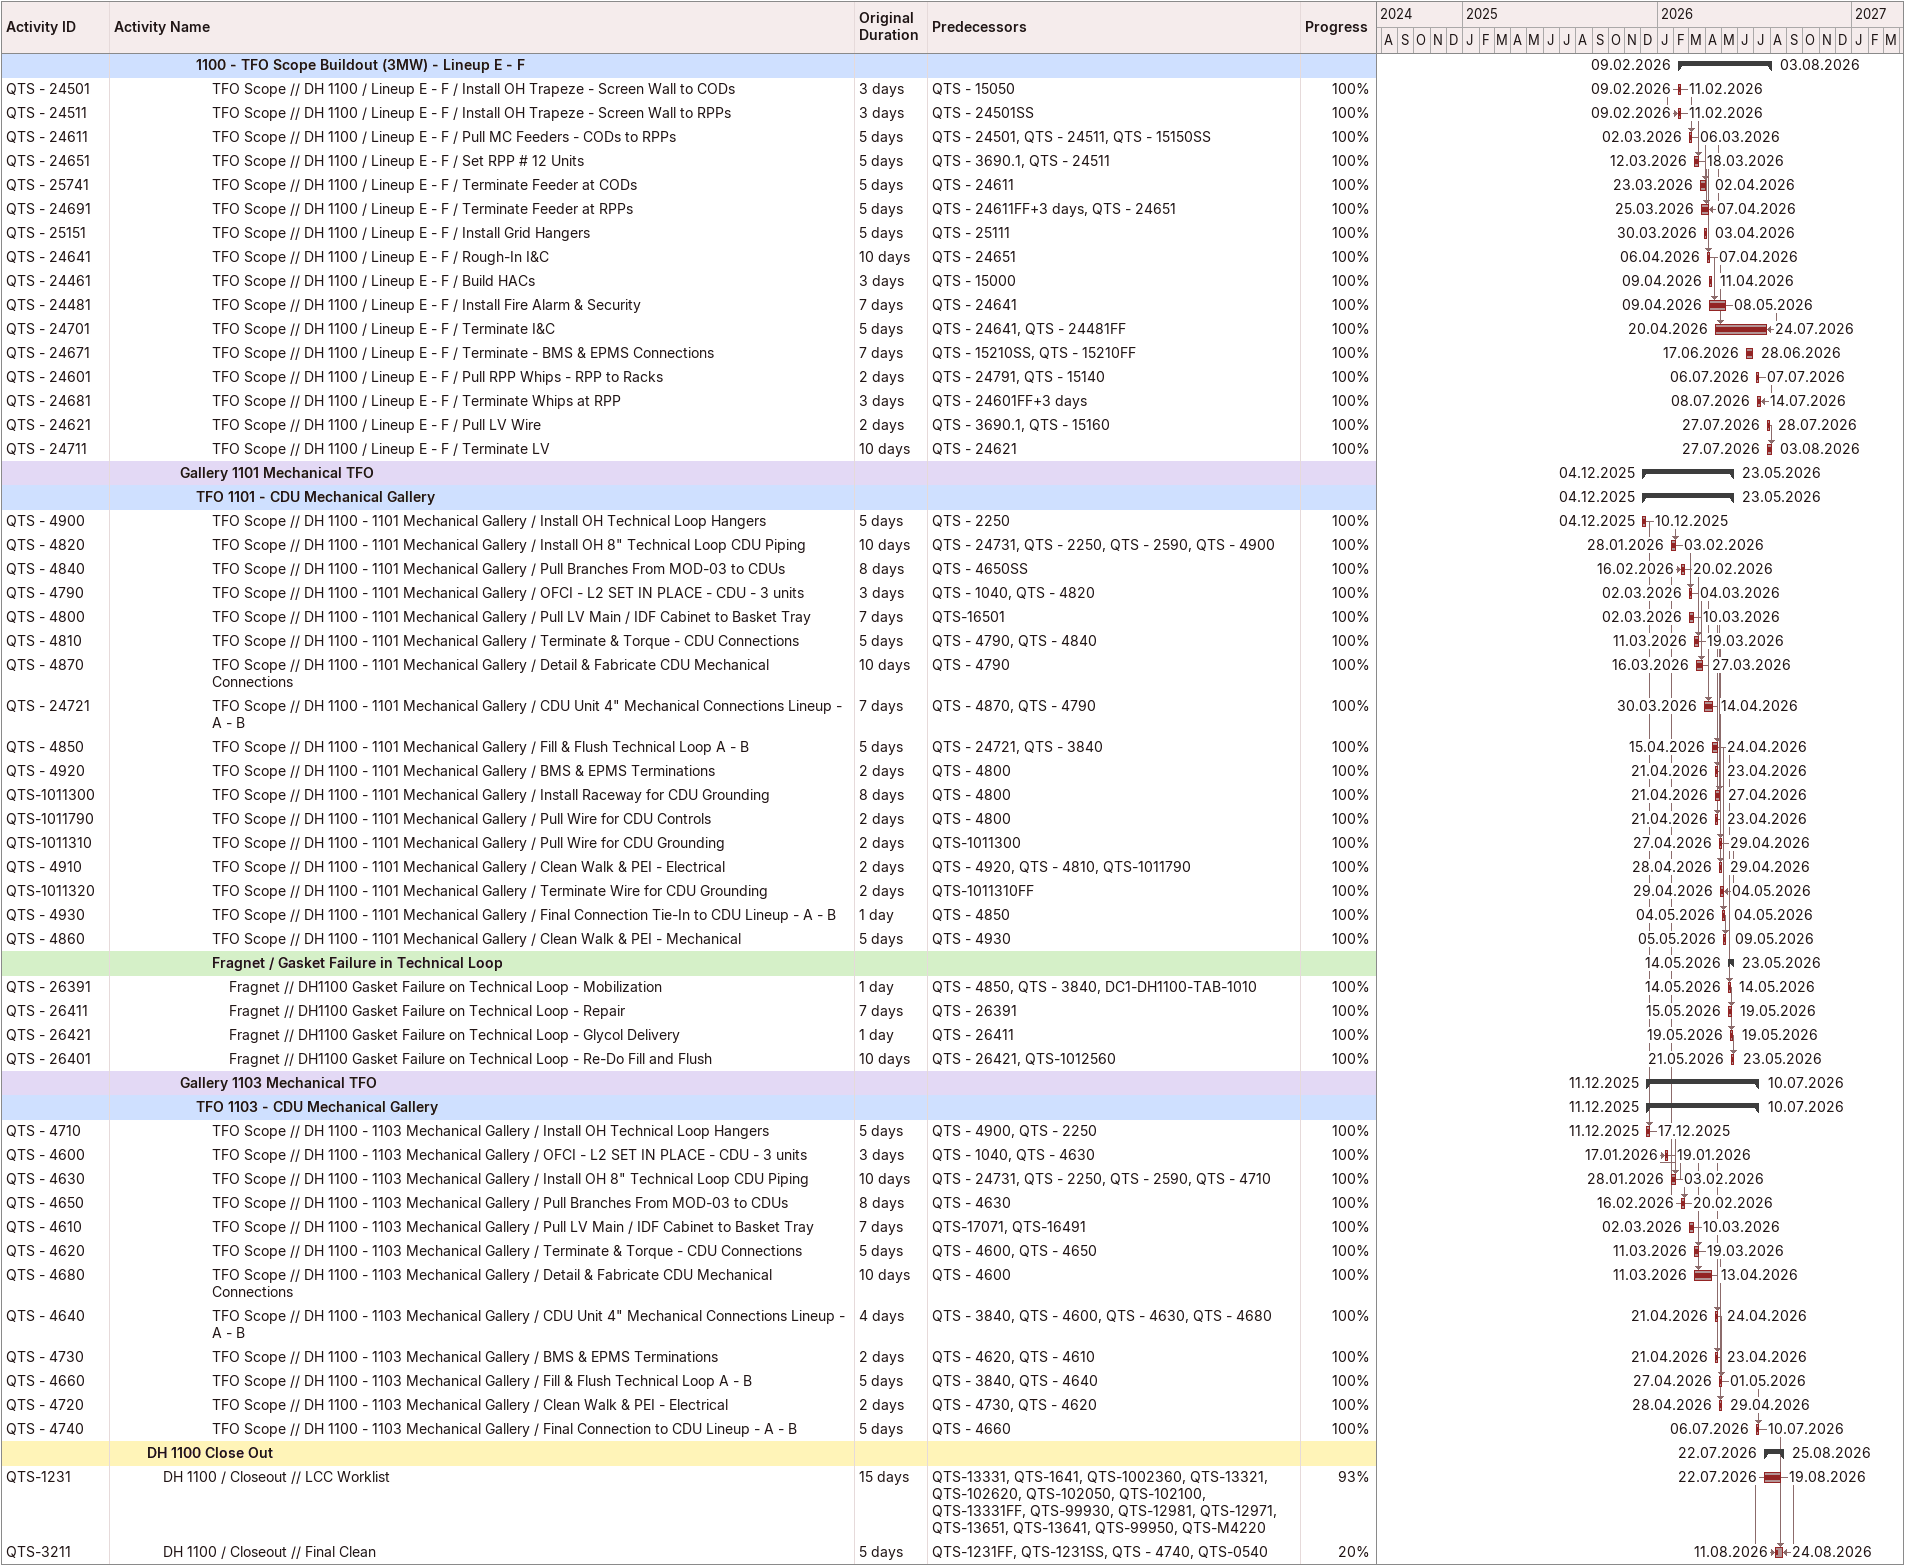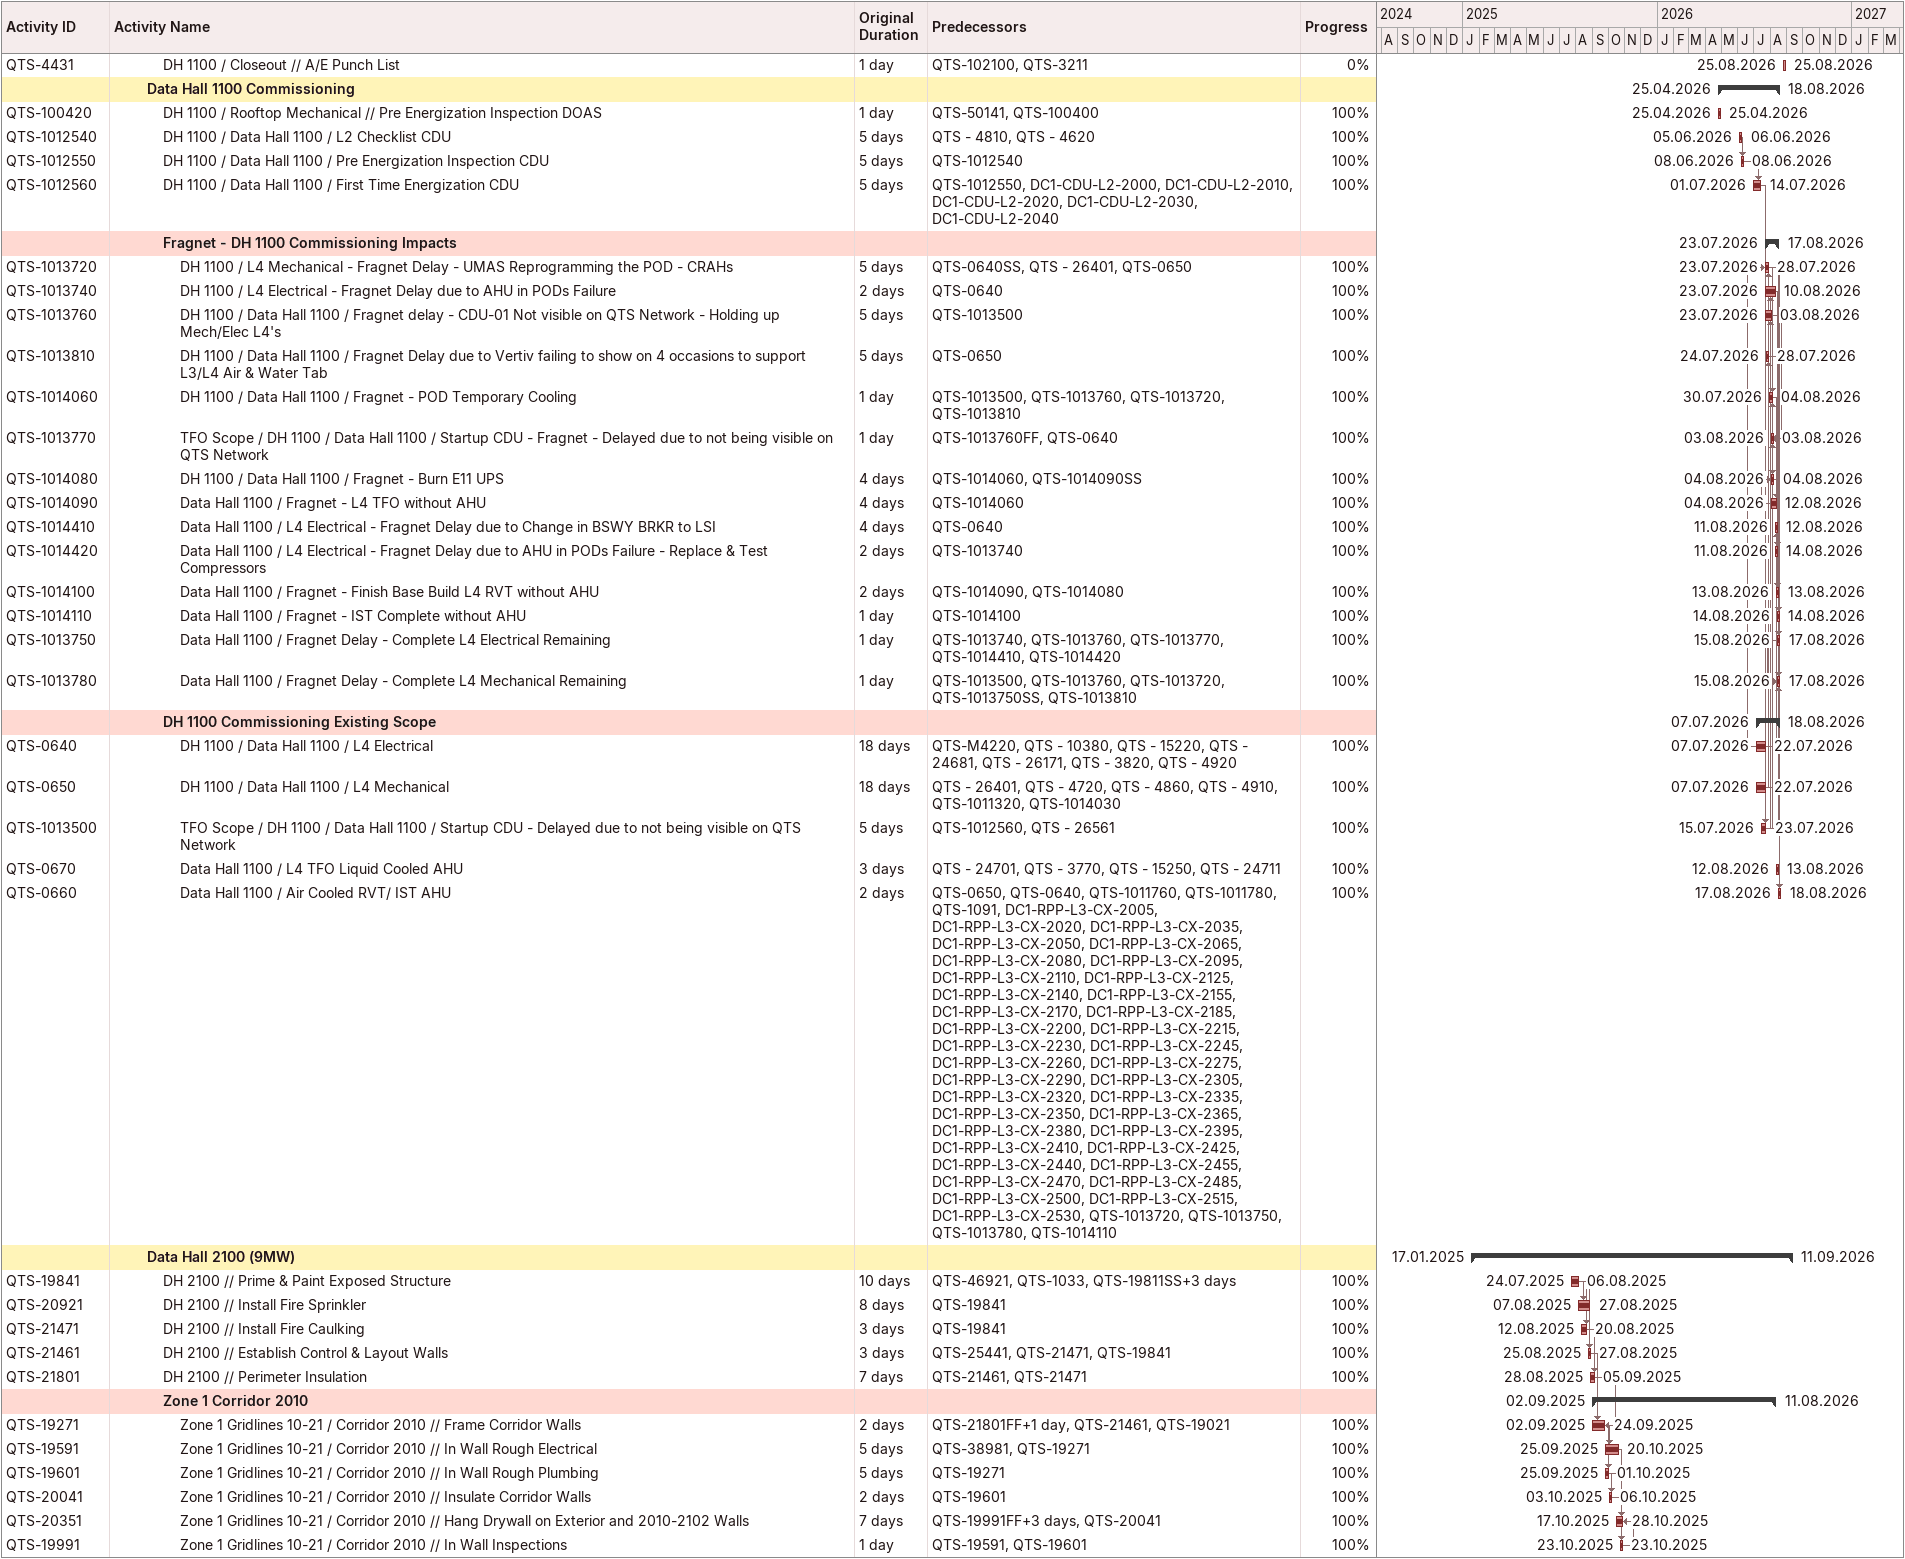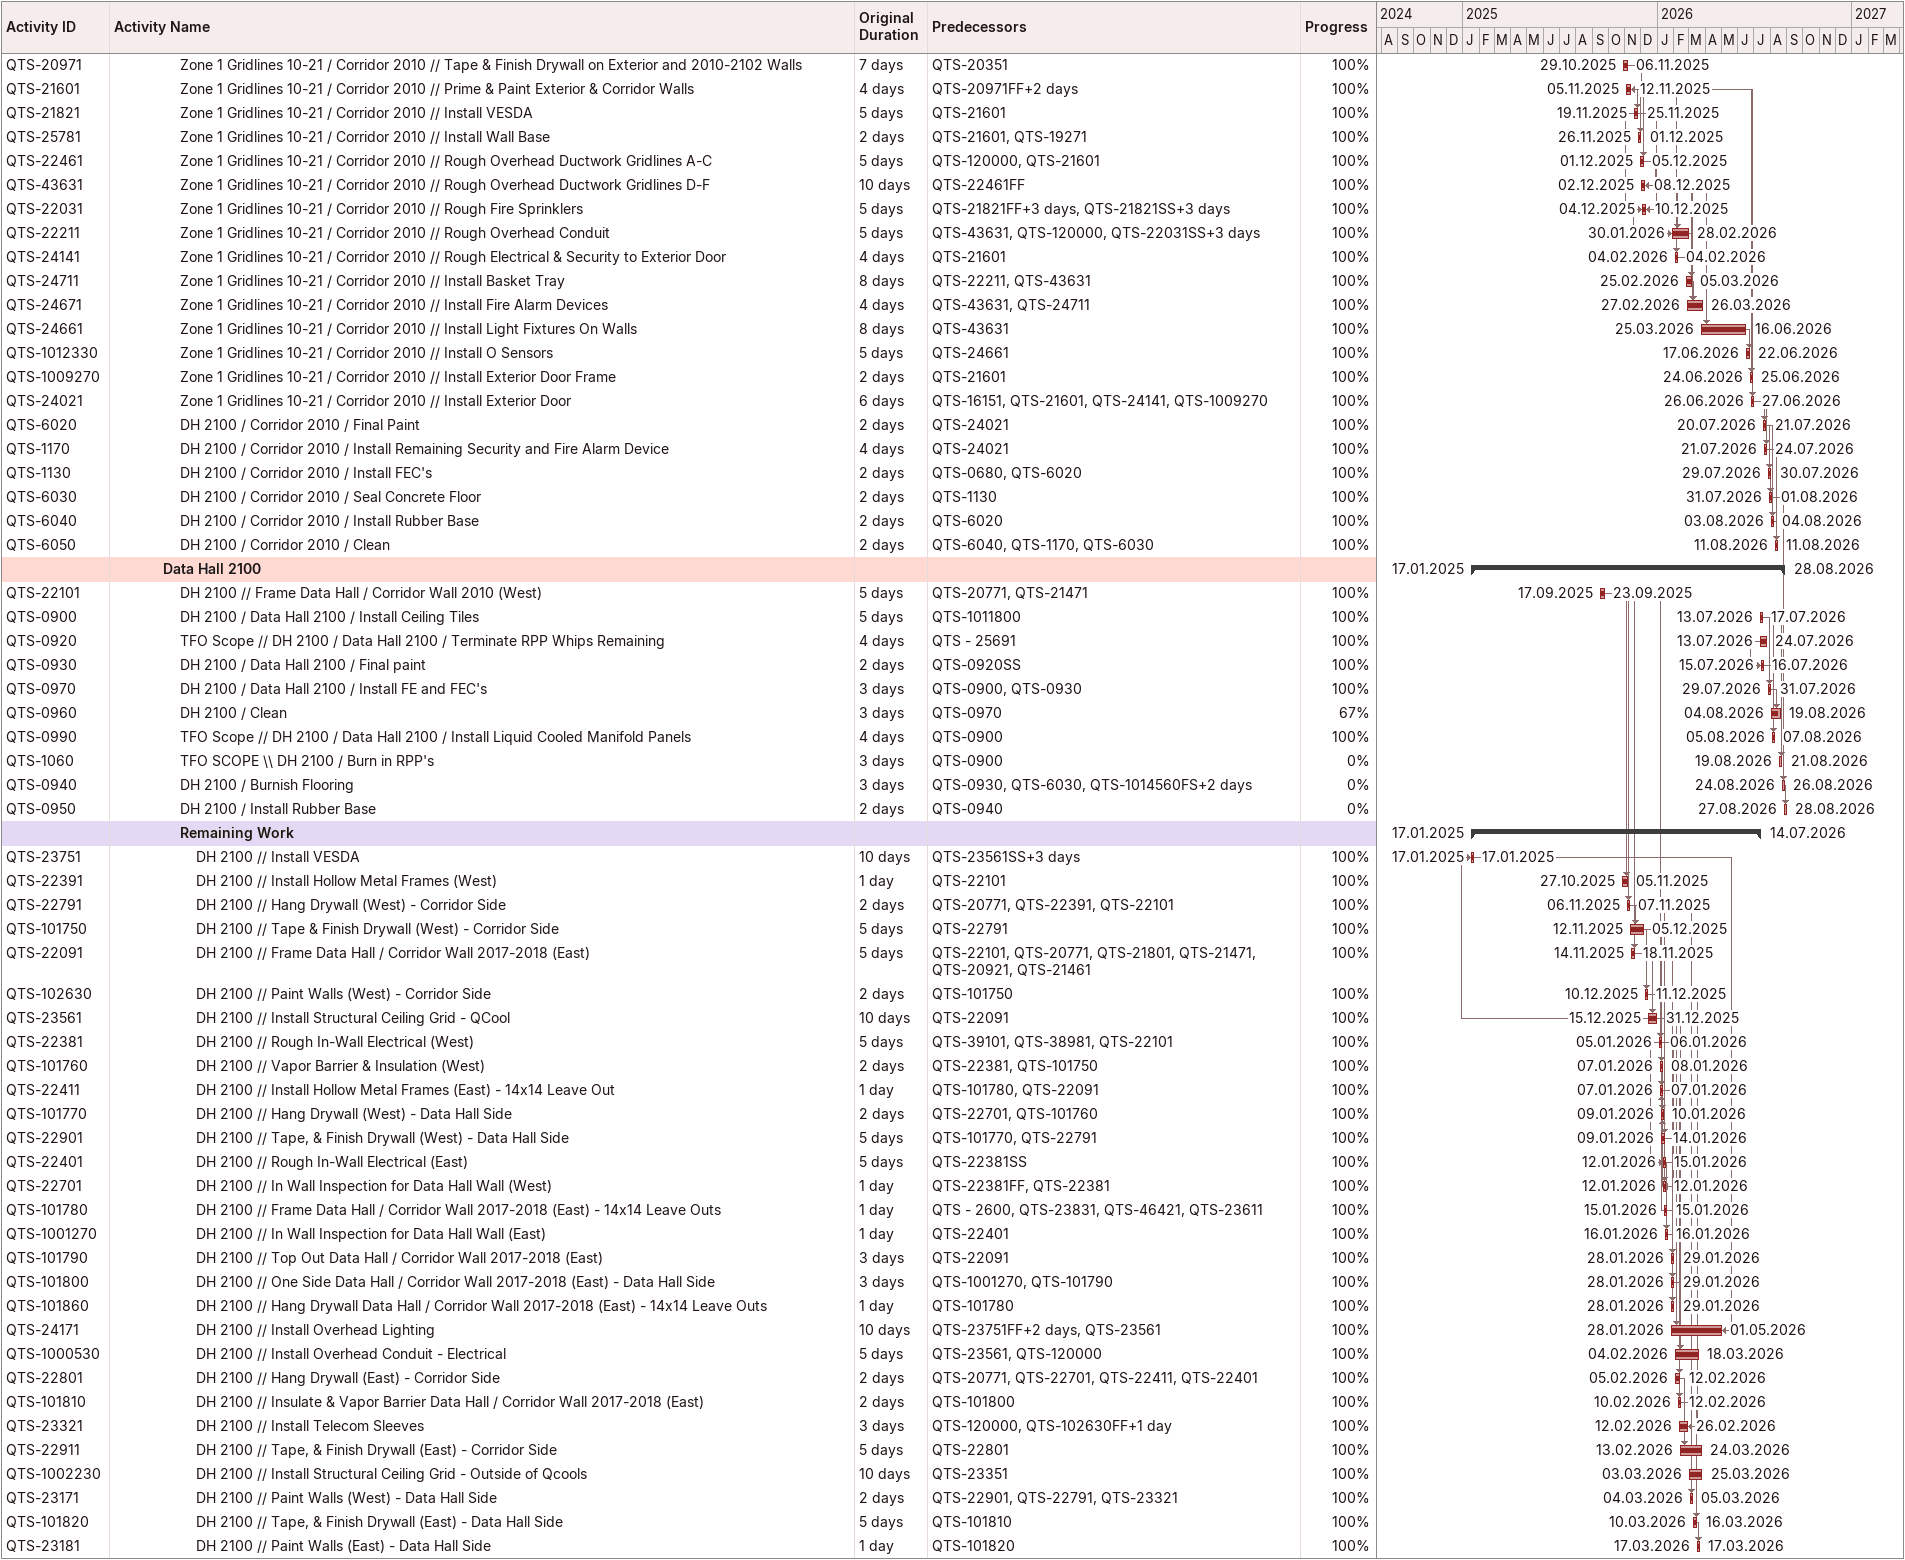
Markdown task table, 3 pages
| ID | Level | Task | Original duration | Start | Finish | Predecessors | % complete |
|---|---|---|---|---|---|---|---|
|  | 6 | **1100 - TFO Scope Buildout (3MW) - Lineup E - F** |  | 2026-02-09 | 2026-08-03 |  |  |
| QTS - 24501 | 7 | TFO Scope // DH 1100 / Lineup E - F / Install OH Trapeze - Screen Wall to CODs | 3d | 2026-02-09 | 2026-02-11 | QTS - 15050 | 100 |
| QTS - 24511 | 7 | TFO Scope // DH 1100 / Lineup E - F / Install OH Trapeze - Screen Wall to RPPs | 3d | 2026-02-09 | 2026-02-11 | QTS - 24501SS | 100 |
| QTS - 24611 | 7 | TFO Scope // DH 1100 / Lineup E - F / Pull MC Feeders - CODs to RPPs | 5d | 2026-03-02 | 2026-03-06 | QTS - 24501, QTS - 24511, QTS - 15150SS | 100 |
| QTS - 24651 | 7 | TFO Scope // DH 1100 / Lineup E - F / Set RPP # 12 Units | 5d | 2026-03-12 | 2026-03-18 | QTS - 3690.1, QTS - 24511 | 100 |
| QTS - 25741 | 7 | TFO Scope // DH 1100 / Lineup E - F / Terminate Feeder at CODs | 5d | 2026-03-23 | 2026-04-02 | QTS - 24611 | 100 |
| QTS - 24691 | 7 | TFO Scope // DH 1100 / Lineup E - F / Terminate Feeder at RPPs | 5d | 2026-03-25 | 2026-04-07 | QTS - 24611FF+3d, QTS - 24651 | 100 |
| QTS - 25151 | 7 | TFO Scope // DH 1100 / Lineup E - F / Install Grid Hangers | 5d | 2026-03-30 | 2026-04-03 | QTS - 25111 | 100 |
| QTS - 24641 | 7 | TFO Scope // DH 1100 / Lineup E - F / Rough-In I&C | 10d | 2026-04-06 | 2026-04-07 | QTS - 24651 | 100 |
| QTS - 24461 | 7 | TFO Scope // DH 1100 / Lineup E - F / Build HACs | 3d | 2026-04-09 | 2026-04-11 | QTS - 15000 | 100 |
| QTS - 24481 | 7 | TFO Scope // DH 1100 / Lineup E - F / Install Fire Alarm & Security | 7d | 2026-04-09 | 2026-05-08 | QTS - 24641 | 100 |
| QTS - 24701 | 7 | TFO Scope // DH 1100 / Lineup E - F / Terminate I&C | 5d | 2026-04-20 | 2026-07-24 | QTS - 24641, QTS - 24481FF | 100 |
| QTS - 24671 | 7 | TFO Scope // DH 1100 / Lineup E - F / Terminate - BMS & EPMS Connections | 7d | 2026-06-17 | 2026-06-28 | QTS - 15210SS, QTS - 15210FF | 100 |
| QTS - 24601 | 7 | TFO Scope // DH 1100 / Lineup E - F / Pull RPP Whips - RPP to Racks | 2d | 2026-07-06 | 2026-07-07 | QTS - 24791, QTS - 15140 | 100 |
| QTS - 24681 | 7 | TFO Scope // DH 1100 / Lineup E - F / Terminate Whips at RPP | 3d | 2026-07-08 | 2026-07-14 | QTS - 24601FF+3d | 100 |
| QTS - 24621 | 7 | TFO Scope // DH 1100 / Lineup E - F / Pull LV Wire | 2d | 2026-07-27 | 2026-07-28 | QTS - 3690.1, QTS - 15160 | 100 |
| QTS - 24711 | 7 | TFO Scope // DH 1100 / Lineup E - F / Terminate LV | 10d | 2026-07-27 | 2026-08-03 | QTS - 24621 | 100 |
|  | 5 | **Gallery 1101 Mechanical TFO** |  | 2025-12-04 | 2026-05-23 |  |  |
|  | 6 | **TFO 1101 - CDU Mechanical Gallery** |  | 2025-12-04 | 2026-05-23 |  |  |
| QTS - 4900 | 7 | TFO Scope // DH 1100 - 1101 Mechanical Gallery / Install OH Technical Loop Hangers | 5d | 2025-12-04 | 2025-12-10 | QTS - 2250 | 100 |
| QTS - 4820 | 7 | TFO Scope // DH 1100 - 1101 Mechanical Gallery / Install OH 8" Technical Loop CDU Piping | 10d | 2026-01-28 | 2026-02-03 | QTS - 24731, QTS - 2250, QTS - 2590, QTS - 4900 | 100 |
| QTS - 4840 | 7 | TFO Scope // DH 1100 - 1101 Mechanical Gallery / Pull Branches From MOD-03 to CDUs | 8d | 2026-02-16 | 2026-02-20 | QTS - 4650SS | 100 |
| QTS - 4790 | 7 | TFO Scope // DH 1100 - 1101 Mechanical Gallery / OFCI - L2 SET IN PLACE - CDU - 3 units | 3d | 2026-03-02 | 2026-03-04 | QTS - 1040, QTS - 4820 | 100 |
| QTS - 4800 | 7 | TFO Scope // DH 1100 - 1101 Mechanical Gallery / Pull LV Main / IDF Cabinet to Basket Tray | 7d | 2026-03-02 | 2026-03-10 | QTS-16501 | 100 |
| QTS - 4810 | 7 | TFO Scope // DH 1100 - 1101 Mechanical Gallery / Terminate & Torque - CDU Connections | 5d | 2026-03-11 | 2026-03-19 | QTS - 4790, QTS - 4840 | 100 |
| QTS - 4870 | 7 | TFO Scope // DH 1100 - 1101 Mechanical Gallery / Detail & Fabricate CDU Mechanical Connections | 10d | 2026-03-16 | 2026-03-27 | QTS - 4790 | 100 |
| QTS - 24721 | 7 | TFO Scope // DH 1100 - 1101 Mechanical Gallery / CDU Unit 4" Mechanical Connections Lineup - A - B | 7d | 2026-03-30 | 2026-04-14 | QTS - 4870, QTS - 4790 | 100 |
| QTS - 4850 | 7 | TFO Scope // DH 1100 - 1101 Mechanical Gallery / Fill & Flush Technical Loop A - B | 5d | 2026-04-15 | 2026-04-24 | QTS - 24721, QTS - 3840 | 100 |
| QTS - 4920 | 7 | TFO Scope // DH 1100 - 1101 Mechanical Gallery / BMS & EPMS Terminations | 2d | 2026-04-21 | 2026-04-23 | QTS - 4800 | 100 |
| QTS-1011300 | 7 | TFO Scope // DH 1100 - 1101 Mechanical Gallery / Install Raceway for CDU Grounding | 8d | 2026-04-21 | 2026-04-27 | QTS - 4800 | 100 |
| QTS-1011790 | 7 | TFO Scope // DH 1100 - 1101 Mechanical Gallery / Pull Wire for CDU Controls | 2d | 2026-04-21 | 2026-04-23 | QTS - 4800 | 100 |
| QTS-1011310 | 7 | TFO Scope // DH 1100 - 1101 Mechanical Gallery / Pull Wire for CDU Grounding | 2d | 2026-04-27 | 2026-04-29 | QTS-1011300 | 100 |
| QTS - 4910 | 7 | TFO Scope // DH 1100 - 1101 Mechanical Gallery / Clean Walk & PEI - Electrical | 2d | 2026-04-28 | 2026-04-29 | QTS - 4920, QTS - 4810, QTS-1011790 | 100 |
| QTS-1011320 | 7 | TFO Scope // DH 1100 - 1101 Mechanical Gallery / Terminate Wire for CDU Grounding | 2d | 2026-04-29 | 2026-05-04 | QTS-1011310FF | 100 |
| QTS - 4930 | 7 | TFO Scope // DH 1100 - 1101 Mechanical Gallery / Final Connection Tie-In to CDU Lineup - A - B | 1d | 2026-05-04 | 2026-05-04 | QTS - 4850 | 100 |
| QTS - 4860 | 7 | TFO Scope // DH 1100 - 1101 Mechanical Gallery / Clean Walk & PEI - Mechanical | 5d | 2026-05-05 | 2026-05-09 | QTS - 4930 | 100 |
|  | 7 | **Fragnet / Gasket Failure in Technical Loop** |  | 2026-05-14 | 2026-05-23 |  |  |
| QTS - 26391 | 8 | Fragnet // DH1100 Gasket Failure on Technical Loop - Mobilization | 1d | 2026-05-14 | 2026-05-14 | QTS - 4850, QTS - 3840, DC1-DH1100-TAB-1010 | 100 |
| QTS - 26411 | 8 | Fragnet // DH1100 Gasket Failure on Technical Loop - Repair | 7d | 2026-05-15 | 2026-05-19 | QTS - 26391 | 100 |
| QTS - 26421 | 8 | Fragnet // DH1100 Gasket Failure on Technical Loop - Glycol Delivery | 1d | 2026-05-19 | 2026-05-19 | QTS - 26411 | 100 |
| QTS - 26401 | 8 | Fragnet // DH1100 Gasket Failure on Technical Loop - Re-Do Fill and Flush | 10d | 2026-05-21 | 2026-05-23 | QTS - 26421, QTS-1012560 | 100 |
|  | 5 | **Gallery 1103 Mechanical TFO** |  | 2025-12-11 | 2026-07-10 |  |  |
|  | 6 | **TFO 1103 - CDU Mechanical Gallery** |  | 2025-12-11 | 2026-07-10 |  |  |
| QTS - 4710 | 7 | TFO Scope // DH 1100 - 1103 Mechanical Gallery / Install OH Technical Loop Hangers | 5d | 2025-12-11 | 2025-12-17 | QTS - 4900, QTS - 2250 | 100 |
| QTS - 4600 | 7 | TFO Scope // DH 1100 - 1103 Mechanical Gallery / OFCI - L2 SET IN PLACE - CDU - 3 units | 3d | 2026-01-17 | 2026-01-19 | QTS - 1040, QTS - 4630 | 100 |
| QTS - 4630 | 7 | TFO Scope // DH 1100 - 1103 Mechanical Gallery / Install OH 8" Technical Loop CDU Piping | 10d | 2026-01-28 | 2026-02-03 | QTS - 24731, QTS - 2250, QTS - 2590, QTS - 4710 | 100 |
| QTS - 4650 | 7 | TFO Scope // DH 1100 - 1103 Mechanical Gallery / Pull Branches From MOD-03 to CDUs | 8d | 2026-02-16 | 2026-02-20 | QTS - 4630 | 100 |
| QTS - 4610 | 7 | TFO Scope // DH 1100 - 1103 Mechanical Gallery / Pull LV Main / IDF Cabinet to Basket Tray | 7d | 2026-03-02 | 2026-03-10 | QTS-17071, QTS-16491 | 100 |
| QTS - 4620 | 7 | TFO Scope // DH 1100 - 1103 Mechanical Gallery / Terminate & Torque - CDU Connections | 5d | 2026-03-11 | 2026-03-19 | QTS - 4600, QTS - 4650 | 100 |
| QTS - 4680 | 7 | TFO Scope // DH 1100 - 1103 Mechanical Gallery / Detail & Fabricate CDU Mechanical Connections | 10d | 2026-03-11 | 2026-04-13 | QTS - 4600 | 100 |
| QTS - 4640 | 7 | TFO Scope // DH 1100 - 1103 Mechanical Gallery / CDU Unit 4" Mechanical Connections Lineup - A - B | 4d | 2026-04-21 | 2026-04-24 | QTS - 3840, QTS - 4600, QTS - 4630, QTS - 4680 | 100 |
| QTS - 4730 | 7 | TFO Scope // DH 1100 - 1103 Mechanical Gallery / BMS & EPMS Terminations | 2d | 2026-04-21 | 2026-04-23 | QTS - 4620, QTS - 4610 | 100 |
| QTS - 4660 | 7 | TFO Scope // DH 1100 - 1103 Mechanical Gallery / Fill & Flush Technical Loop A - B | 5d | 2026-04-27 | 2026-05-01 | QTS - 3840, QTS - 4640 | 100 |
| QTS - 4720 | 7 | TFO Scope // DH 1100 - 1103 Mechanical Gallery / Clean Walk & PEI - Electrical | 2d | 2026-04-28 | 2026-04-29 | QTS - 4730, QTS - 4620 | 100 |
| QTS - 4740 | 7 | TFO Scope // DH 1100 - 1103 Mechanical Gallery / Final Connection to CDU Lineup - A - B | 5d | 2026-07-06 | 2026-07-10 | QTS - 4660 | 100 |
|  | 3 | **DH 1100 Close Out** |  | 2026-07-22 | 2026-08-25 |  |  |
| QTS-1231 | 4 | DH 1100 / Closeout // LCC Worklist | 15d | 2026-07-22 | 2026-08-19 | QTS-13331, QTS-1641, QTS-1002360, QTS-13321, QTS-102620, QTS-102050, QTS-102100, QTS-13331FF, QTS-99930, QTS-12981, QTS-12971, QTS-13651, QTS-13641, QTS-99950, QTS-M4220 | 93 |
| QTS-3211 | 4 | DH 1100 / Closeout // Final Clean | 5d | 2026-08-11 | 2026-08-24 | QTS-1231FF, QTS-1231SS, QTS - 4740, QTS-0540 | 20 |
| QTS-4431 | 4 | DH 1100 / Closeout // A/E Punch List | 1d | 2026-08-25 | 2026-08-25 | QTS-102100, QTS-3211 | 0 |
|  | 3 | **Data Hall 1100 Commissioning** |  | 2026-04-25 | 2026-08-18 |  |  |
| QTS-100420 | 4 | DH 1100 / Rooftop Mechanical // Pre Energization Inspection DOAS | 1d | 2026-04-25 | 2026-04-25 | QTS-50141, QTS-100400 | 100 |
| QTS-1012540 | 4 | DH 1100 / Data Hall 1100 / L2 Checklist CDU | 5d | 2026-06-05 | 2026-06-06 | QTS - 4810, QTS - 4620 | 100 |
| QTS-1012550 | 4 | DH 1100 / Data Hall 1100 / Pre Energization Inspection CDU | 5d | 2026-06-08 | 2026-06-08 | QTS-1012540 | 100 |
| QTS-1012560 | 4 | DH 1100 / Data Hall 1100 / First Time Energization CDU | 5d | 2026-07-01 | 2026-07-14 | QTS-1012550, DC1-CDU-L2-2000, DC1-CDU-L2-2010, DC1-CDU-L2-2020, DC1-CDU-L2-2030, DC1-CDU-L2-2040 | 100 |
|  | 4 | **Fragnet - DH 1100 Commissioning Impacts** |  | 2026-07-23 | 2026-08-17 |  |  |
| QTS-1013720 | 5 | DH 1100 / L4 Mechanical - Fragnet Delay - UMAS Reprogramming the POD - CRAHs | 5d | 2026-07-23 | 2026-07-28 | QTS-0640SS, QTS - 26401, QTS-0650 | 100 |
| QTS-1013740 | 5 | DH 1100 / L4 Electrical - Fragnet Delay due to AHU in PODs Failure | 2d | 2026-07-23 | 2026-08-10 | QTS-0640 | 100 |
| QTS-1013760 | 5 | DH 1100 / Data Hall 1100 / Fragnet delay - CDU-01 Not visible on QTS Network - Holding up Mech/Elec L4's | 5d | 2026-07-23 | 2026-08-03 | QTS-1013500 | 100 |
| QTS-1013810 | 5 | DH 1100 / Data Hall 1100 / Fragnet Delay due to Vertiv failing to show on 4 occasions to support L3/L4 Air & Water Tab | 5d | 2026-07-24 | 2026-07-28 | QTS-0650 | 100 |
| QTS-1014060 | 5 | DH 1100 / Data Hall 1100 / Fragnet - POD Temporary Cooling | 1d | 2026-07-30 | 2026-08-04 | QTS-1013500, QTS-1013760, QTS-1013720, QTS-1013810 | 100 |
| QTS-1013770 | 5 | TFO Scope / DH 1100 / Data Hall 1100 / Startup CDU - Fragnet - Delayed due to not being visible on QTS Network | 1d | 2026-08-03 | 2026-08-03 | QTS-1013760FF, QTS-0640 | 100 |
| QTS-1014080 | 5 | DH 1100 / Data Hall 1100 / Fragnet - Burn E11 UPS | 4d | 2026-08-04 | 2026-08-04 | QTS-1014060, QTS-1014090SS | 100 |
| QTS-1014090 | 5 | Data Hall 1100 / Fragnet - L4 TFO without AHU | 4d | 2026-08-04 | 2026-08-12 | QTS-1014060 | 100 |
| QTS-1014410 | 5 | Data Hall 1100 / L4 Electrical - Fragnet Delay due to Change in BSWY BRKR to LSI | 4d | 2026-08-11 | 2026-08-12 | QTS-0640 | 100 |
| QTS-1014420 | 5 | Data Hall 1100 / L4 Electrical - Fragnet Delay due to AHU in PODs Failure - Replace & Test Compressors | 2d | 2026-08-11 | 2026-08-14 | QTS-1013740 | 100 |
| QTS-1014100 | 5 | Data Hall 1100 / Fragnet - Finish Base Build L4 RVT without AHU | 2d | 2026-08-13 | 2026-08-13 | QTS-1014090, QTS-1014080 | 100 |
| QTS-1014110 | 5 | Data Hall 1100 / Fragnet - IST Complete without AHU | 1d | 2026-08-14 | 2026-08-14 | QTS-1014100 | 100 |
| QTS-1013750 | 5 | Data Hall 1100 / Fragnet Delay - Complete L4 Electrical Remaining | 1d | 2026-08-15 | 2026-08-17 | QTS-1013740, QTS-1013760, QTS-1013770, QTS-1014410, QTS-1014420 | 100 |
| QTS-1013780 | 5 | Data Hall 1100 / Fragnet Delay - Complete L4 Mechanical Remaining | 1d | 2026-08-15 | 2026-08-17 | QTS-1013500, QTS-1013760, QTS-1013720, QTS-1013750SS, QTS-1013810 | 100 |
|  | 4 | **DH 1100 Commissioning Existing Scope** |  | 2026-07-07 | 2026-08-18 |  |  |
| QTS-0640 | 5 | DH 1100 / Data Hall 1100 / L4 Electrical | 18d | 2026-07-07 | 2026-07-22 | QTS-M4220, QTS - 10380, QTS - 15220, QTS - 24681, QTS - 26171, QTS - 3820, QTS - 4920 | 100 |
| QTS-0650 | 5 | DH 1100 / Data Hall 1100 / L4 Mechanical | 18d | 2026-07-07 | 2026-07-22 | QTS - 26401, QTS - 4720, QTS - 4860, QTS - 4910, QTS-1011320, QTS-1014030 | 100 |
| QTS-1013500 | 5 | TFO Scope / DH 1100 / Data Hall 1100 / Startup CDU - Delayed due to not being visible on QTS Network | 5d | 2026-07-15 | 2026-07-23 | QTS-1012560, QTS - 26561 | 100 |
| QTS-0670 | 5 | Data Hall 1100 / L4 TFO Liquid Cooled AHU | 3d | 2026-08-12 | 2026-08-13 | QTS - 24701, QTS - 3770, QTS - 15250, QTS - 24711 | 100 |
| QTS-0660 | 5 | Data Hall 1100 / Air Cooled RVT/ IST AHU | 2d | 2026-08-17 | 2026-08-18 | QTS-0650, QTS-0640, QTS-1011760, QTS-1011780, QTS-1091, DC1-RPP-L3-CX-2005, DC1-RPP-L3-CX-2020, DC1-RPP-L3-CX-2035, DC1-RPP-L3-CX-2050, DC1-RPP-L3-CX-2065, DC1-RPP-L3-CX-2080, DC1-RPP-L3-CX-2095, DC1-RPP-L3-CX-2110, DC1-RPP-L3-CX-2125, DC1-RPP-L3-CX-2140, DC1-RPP-L3-CX-2155, DC1-RPP-L3-CX-2170, DC1-RPP-L3-CX-2185, DC1-RPP-L3-CX-2200, DC1-RPP-L3-CX-2215, DC1-RPP-L3-CX-2230, DC1-RPP-L3-CX-2245, DC1-RPP-L3-CX-2260, DC1-RPP-L3-CX-2275, DC1-RPP-L3-CX-2290, DC1-RPP-L3-CX-2305, DC1-RPP-L3-CX-2320, DC1-RPP-L3-CX-2335, DC1-RPP-L3-CX-2350, DC1-RPP-L3-CX-2365, DC1-RPP-L3-CX-2380, DC1-RPP-L3-CX-2395, DC1-RPP-L3-CX-2410, DC1-RPP-L3-CX-2425, DC1-RPP-L3-CX-2440, DC1-RPP-L3-CX-2455, DC1-RPP-L3-CX-2470, DC1-RPP-L3-CX-2485, DC1-RPP-L3-CX-2500, DC1-RPP-L3-CX-2515, DC1-RPP-L3-CX-2530, QTS-1013720, QTS-1013750, QTS-1013780, QTS-1014110 | 100 |
|  | 3 | **Data Hall 2100 (9MW)** |  | 2025-01-17 | 2026-09-11 |  |  |
| QTS-19841 | 4 | DH 2100 // Prime & Paint Exposed Structure | 10d | 2025-07-24 | 2025-08-06 | QTS-46921, QTS-1033, QTS-19811SS+3d | 100 |
| QTS-20921 | 4 | DH 2100 // Install Fire Sprinkler | 8d | 2025-08-07 | 2025-08-27 | QTS-19841 | 100 |
| QTS-21471 | 4 | DH 2100 // Install Fire Caulking | 3d | 2025-08-12 | 2025-08-20 | QTS-19841 | 100 |
| QTS-21461 | 4 | DH 2100 // Establish Control & Layout Walls | 3d | 2025-08-25 | 2025-08-27 | QTS-25441, QTS-21471, QTS-19841 | 100 |
| QTS-21801 | 4 | DH 2100 // Perimeter Insulation | 7d | 2025-08-28 | 2025-09-05 | QTS-21461, QTS-21471 | 100 |
|  | 4 | **Zone 1 Corridor 2010** |  | 2025-09-02 | 2026-08-11 |  |  |
| QTS-19271 | 5 | Zone 1 Gridlines 10-21 / Corridor 2010 // Frame Corridor Walls | 2d | 2025-09-02 | 2025-09-24 | QTS-21801FF+1d, QTS-21461, QTS-19021 | 100 |
| QTS-19591 | 5 | Zone 1 Gridlines 10-21 / Corridor 2010 // In Wall Rough Electrical | 5d | 2025-09-25 | 2025-10-20 | QTS-38981, QTS-19271 | 100 |
| QTS-19601 | 5 | Zone 1 Gridlines 10-21 / Corridor 2010 // In Wall Rough Plumbing | 5d | 2025-09-25 | 2025-10-01 | QTS-19271 | 100 |
| QTS-20041 | 5 | Zone 1 Gridlines 10-21 / Corridor 2010 // Insulate Corridor Walls | 2d | 2025-10-03 | 2025-10-06 | QTS-19601 | 100 |
| QTS-20351 | 5 | Zone 1 Gridlines 10-21 / Corridor 2010 // Hang Drywall on Exterior and 2010-2102 Walls | 7d | 2025-10-17 | 2025-10-28 | QTS-19991FF+3d, QTS-20041 | 100 |
| QTS-19991 | 5 | Zone 1 Gridlines 10-21 / Corridor 2010 // In Wall Inspections | 1d | 2025-10-23 | 2025-10-23 | QTS-19591, QTS-19601 | 100 |
| QTS-20971 | 5 | Zone 1 Gridlines 10-21 / Corridor 2010 // Tape & Finish Drywall on Exterior and 2010-2102 Walls | 7d | 2025-10-29 | 2025-11-06 | QTS-20351 | 100 |
| QTS-21601 | 5 | Zone 1 Gridlines 10-21 / Corridor 2010 // Prime & Paint Exterior & Corridor Walls | 4d | 2025-11-05 | 2025-11-12 | QTS-20971FF+2d | 100 |
| QTS-21821 | 5 | Zone 1 Gridlines 10-21 / Corridor 2010 // Install VESDA | 5d | 2025-11-19 | 2025-11-25 | QTS-21601 | 100 |
| QTS-25781 | 5 | Zone 1 Gridlines 10-21 / Corridor 2010 // Install Wall Base | 2d | 2025-11-26 | 2025-12-01 | QTS-21601, QTS-19271 | 100 |
| QTS-22461 | 5 | Zone 1 Gridlines 10-21 / Corridor 2010 // Rough Overhead Ductwork Gridlines A-C | 5d | 2025-12-01 | 2025-12-05 | QTS-120000, QTS-21601 | 100 |
| QTS-43631 | 5 | Zone 1 Gridlines 10-21 / Corridor 2010 // Rough Overhead Ductwork Gridlines D-F | 10d | 2025-12-02 | 2025-12-08 | QTS-22461FF | 100 |
| QTS-22031 | 5 | Zone 1 Gridlines 10-21 / Corridor 2010 // Rough Fire Sprinklers | 5d | 2025-12-04 | 2025-12-10 | QTS-21821FF+3d, QTS-21821SS+3d | 100 |
| QTS-22211 | 5 | Zone 1 Gridlines 10-21 / Corridor 2010 // Rough Overhead Conduit | 5d | 2026-01-30 | 2026-02-28 | QTS-43631, QTS-120000, QTS-22031SS+3d | 100 |
| QTS-24141 | 5 | Zone 1 Gridlines 10-21 / Corridor 2010 // Rough Electrical & Security to Exterior Door | 4d | 2026-02-04 | 2026-02-04 | QTS-21601 | 100 |
| QTS-24711 | 5 | Zone 1 Gridlines 10-21 / Corridor 2010 // Install Basket Tray | 8d | 2026-02-25 | 2026-03-05 | QTS-22211, QTS-43631 | 100 |
| QTS-24671 | 5 | Zone 1 Gridlines 10-21 / Corridor 2010 // Install Fire Alarm Devices | 4d | 2026-02-27 | 2026-03-26 | QTS-43631, QTS-24711 | 100 |
| QTS-24661 | 5 | Zone 1 Gridlines 10-21 / Corridor 2010 // Install Light Fixtures On Walls | 8d | 2026-03-25 | 2026-06-16 | QTS-43631 | 100 |
| QTS-1012330 | 5 | Zone 1 Gridlines 10-21 / Corridor 2010 // Install O Sensors | 5d | 2026-06-17 | 2026-06-22 | QTS-24661 | 100 |
| QTS-1009270 | 5 | Zone 1 Gridlines 10-21 / Corridor 2010 // Install Exterior Door Frame | 2d | 2026-06-24 | 2026-06-25 | QTS-21601 | 100 |
| QTS-24021 | 5 | Zone 1 Gridlines 10-21 / Corridor 2010 // Install Exterior Door | 6d | 2026-06-26 | 2026-06-27 | QTS-16151, QTS-21601, QTS-24141, QTS-1009270 | 100 |
| QTS-6020 | 5 | DH 2100 / Corridor 2010 / Final Paint | 2d | 2026-07-20 | 2026-07-21 | QTS-24021 | 100 |
| QTS-1170 | 5 | DH 2100 / Corridor 2010 / Install Remaining Security and Fire Alarm Device | 4d | 2026-07-21 | 2026-07-24 | QTS-24021 | 100 |
| QTS-1130 | 5 | DH 2100 / Corridor 2010 / Install FEC's | 2d | 2026-07-29 | 2026-07-30 | QTS-0680, QTS-6020 | 100 |
| QTS-6030 | 5 | DH 2100 / Corridor 2010 / Seal Concrete Floor | 2d | 2026-07-31 | 2026-08-01 | QTS-1130 | 100 |
| QTS-6040 | 5 | DH 2100 / Corridor 2010 / Install Rubber Base | 2d | 2026-08-03 | 2026-08-04 | QTS-6020 | 100 |
| QTS-6050 | 5 | DH 2100 / Corridor 2010 / Clean | 2d | 2026-08-11 | 2026-08-11 | QTS-6040, QTS-1170, QTS-6030 | 100 |
|  | 4 | **Data Hall 2100** |  | 2025-01-17 | 2026-08-28 |  |  |
| QTS-22101 | 5 | DH 2100 // Frame Data Hall / Corridor Wall 2010 (West) | 5d | 2025-09-17 | 2025-09-23 | QTS-20771, QTS-21471 | 100 |
| QTS-0900 | 5 | DH 2100 / Data Hall 2100 / Install Ceiling Tiles | 5d | 2026-07-13 | 2026-07-17 | QTS-1011800 | 100 |
| QTS-0920 | 5 | TFO Scope // DH 2100 / Data Hall 2100 / Terminate RPP Whips Remaining | 4d | 2026-07-13 | 2026-07-24 | QTS - 25691 | 100 |
| QTS-0930 | 5 | DH 2100 / Data Hall 2100 / Final paint | 2d | 2026-07-15 | 2026-07-16 | QTS-0920SS | 100 |
| QTS-0970 | 5 | DH 2100 / Data Hall 2100 / Install FE and FEC's | 3d | 2026-07-29 | 2026-07-31 | QTS-0900, QTS-0930 | 100 |
| QTS-0960 | 5 | DH 2100 / Clean | 3d | 2026-08-04 | 2026-08-19 | QTS-0970 | 67 |
| QTS-0990 | 5 | TFO Scope // DH 2100 / Data Hall 2100 / Install Liquid Cooled Manifold Panels | 4d | 2026-08-05 | 2026-08-07 | QTS-0900 | 100 |
| QTS-1060 | 5 | TFO SCOPE \\ DH 2100 / Burn in RPP's | 3d | 2026-08-19 | 2026-08-21 | QTS-0900 | 0 |
| QTS-0940 | 5 | DH 2100 / Burnish Flooring | 3d | 2026-08-24 | 2026-08-26 | QTS-0930, QTS-6030, QTS-1014560FS+2d | 0 |
| QTS-0950 | 5 | DH 2100 / Install Rubber Base | 2d | 2026-08-27 | 2026-08-28 | QTS-0940 | 0 |
|  | 5 | **Remaining Work** |  | 2025-01-17 | 2026-07-14 |  |  |
| QTS-23751 | 6 | DH 2100 // Install VESDA | 10d | 2025-01-17 | 2025-01-17 | QTS-23561SS+3d | 100 |
| QTS-22391 | 6 | DH 2100 // Install Hollow Metal Frames (West) | 1d | 2025-10-27 | 2025-11-05 | QTS-22101 | 100 |
| QTS-22791 | 6 | DH 2100 // Hang Drywall (West) - Corridor Side | 2d | 2025-11-06 | 2025-11-07 | QTS-20771, QTS-22391, QTS-22101 | 100 |
| QTS-101750 | 6 | DH 2100 // Tape & Finish Drywall (West) - Corridor Side | 5d | 2025-11-12 | 2025-12-05 | QTS-22791 | 100 |
| QTS-22091 | 6 | DH 2100 // Frame Data Hall / Corridor Wall 2017-2018 (East) | 5d | 2025-11-14 | 2025-11-18 | QTS-22101, QTS-20771, QTS-21801, QTS-21471, QTS-20921, QTS-21461 | 100 |
| QTS-102630 | 6 | DH 2100 // Paint Walls (West) - Corridor Side | 2d | 2025-12-10 | 2025-12-11 | QTS-101750 | 100 |
| QTS-23561 | 6 | DH 2100 // Install Structural Ceiling Grid - QCool | 10d | 2025-12-15 | 2025-12-31 | QTS-22091 | 100 |
| QTS-22381 | 6 | DH 2100 // Rough In-Wall Electrical (West) | 5d | 2026-01-05 | 2026-01-06 | QTS-39101, QTS-38981, QTS-22101 | 100 |
| QTS-101760 | 6 | DH 2100 // Vapor Barrier & Insulation (West) | 2d | 2026-01-07 | 2026-01-08 | QTS-22381, QTS-101750 | 100 |
| QTS-22411 | 6 | DH 2100 // Install Hollow Metal Frames (East) - 14x14 Leave Out | 1d | 2026-01-07 | 2026-01-07 | QTS-101780, QTS-22091 | 100 |
| QTS-101770 | 6 | DH 2100 // Hang Drywall (West) - Data Hall Side | 2d | 2026-01-09 | 2026-01-10 | QTS-22701, QTS-101760 | 100 |
| QTS-22901 | 6 | DH 2100 // Tape, & Finish Drywall (West) - Data Hall Side | 5d | 2026-01-09 | 2026-01-14 | QTS-101770, QTS-22791 | 100 |
| QTS-22401 | 6 | DH 2100 // Rough In-Wall Electrical (East) | 5d | 2026-01-12 | 2026-01-15 | QTS-22381SS | 100 |
| QTS-22701 | 6 | DH 2100 // In Wall Inspection for Data Hall Wall (West) | 1d | 2026-01-12 | 2026-01-12 | QTS-22381FF, QTS-22381 | 100 |
| QTS-101780 | 6 | DH 2100 // Frame Data Hall / Corridor Wall 2017-2018 (East) - 14x14 Leave Outs | 1d | 2026-01-15 | 2026-01-15 | QTS - 2600, QTS-23831, QTS-46421, QTS-23611 | 100 |
| QTS-1001270 | 6 | DH 2100 // In Wall Inspection for Data Hall Wall (East) | 1d | 2026-01-16 | 2026-01-16 | QTS-22401 | 100 |
| QTS-101790 | 6 | DH 2100 // Top Out Data Hall / Corridor Wall 2017-2018 (East) | 3d | 2026-01-28 | 2026-01-29 | QTS-22091 | 100 |
| QTS-101800 | 6 | DH 2100 // One Side Data Hall / Corridor Wall 2017-2018 (East) - Data Hall Side | 3d | 2026-01-28 | 2026-01-29 | QTS-1001270, QTS-101790 | 100 |
| QTS-101860 | 6 | DH 2100 // Hang Drywall Data Hall / Corridor Wall 2017-2018 (East) - 14x14 Leave Outs | 1d | 2026-01-28 | 2026-01-29 | QTS-101780 | 100 |
| QTS-24171 | 6 | DH 2100 // Install Overhead Lighting | 10d | 2026-01-28 | 2026-05-01 | QTS-23751FF+2d, QTS-23561 | 100 |
| QTS-1000530 | 6 | DH 2100 // Install Overhead Conduit - Electrical | 5d | 2026-02-04 | 2026-03-18 | QTS-23561, QTS-120000 | 100 |
| QTS-22801 | 6 | DH 2100 // Hang Drywall (East) - Corridor Side | 2d | 2026-02-05 | 2026-02-12 | QTS-20771, QTS-22701, QTS-22411, QTS-22401 | 100 |
| QTS-101810 | 6 | DH 2100 // Insulate & Vapor Barrier Data Hall / Corridor Wall 2017-2018 (East) | 2d | 2026-02-10 | 2026-02-12 | QTS-101800 | 100 |
| QTS-23321 | 6 | DH 2100 // Install Telecom Sleeves | 3d | 2026-02-12 | 2026-02-26 | QTS-120000, QTS-102630FF+1d | 100 |
| QTS-22911 | 6 | DH 2100 // Tape, & Finish Drywall (East) - Corridor Side | 5d | 2026-02-13 | 2026-03-24 | QTS-22801 | 100 |
| QTS-1002230 | 6 | DH 2100 // Install Structural Ceiling Grid - Outside of Qcools | 10d | 2026-03-03 | 2026-03-25 | QTS-23351 | 100 |
| QTS-23171 | 6 | DH 2100 // Paint Walls (West) - Data Hall Side | 2d | 2026-03-04 | 2026-03-05 | QTS-22901, QTS-22791, QTS-23321 | 100 |
| QTS-101820 | 6 | DH 2100 // Tape, & Finish Drywall (East) - Data Hall Side | 5d | 2026-03-10 | 2026-03-16 | QTS-101810 | 100 |
| QTS-23181 | 6 | DH 2100 // Paint Walls (East) - Data Hall Side | 1d | 2026-03-17 | 2026-03-17 | QTS-101820 | 100 |
